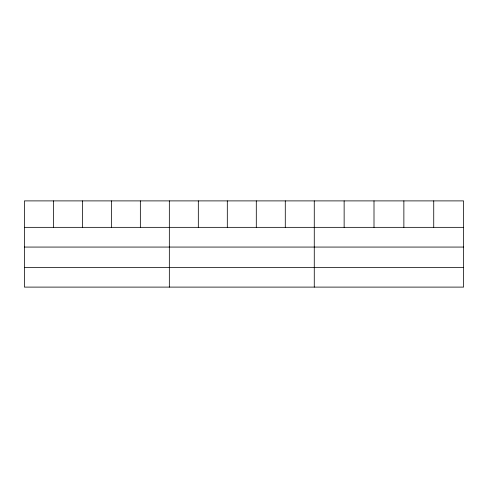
<?xml version="1.0" encoding="UTF-8"?>
<svg xmlns="http://www.w3.org/2000/svg" width="488" height="488" viewBox="0 0 488 488"><rect width="100%" height="100%" fill="white"/><g stroke="black" fill="none" stroke-linecap="round" stroke-linejoin="round"><path stroke-width="0.73" d="M463.6 247.068L463.6 200.891L24.4 200.891L24.4 287.109L463.6 287.109L463.6 247.068L24.4 247.068M24.4 227.347L463.6 227.347M24.4 267.387L463.6 267.387M433.734 200.891L433.734 227.347M403.869 200.891L403.869 227.347M374.003 200.891L374.003 227.347M344.138 200.891L344.138 227.347M314.272 200.891L314.272 287.109M285.285 200.891L285.285 227.347M256.298 200.891L256.298 227.347M227.31 200.891L227.31 227.347M198.323 200.891L198.323 227.347M169.336 200.891L169.336 287.109M140.349 200.891L140.349 227.347M111.362 200.891L111.362 227.347M82.374 200.891L82.374 227.347M53.387 200.891L53.387 227.347"/></g></svg>
